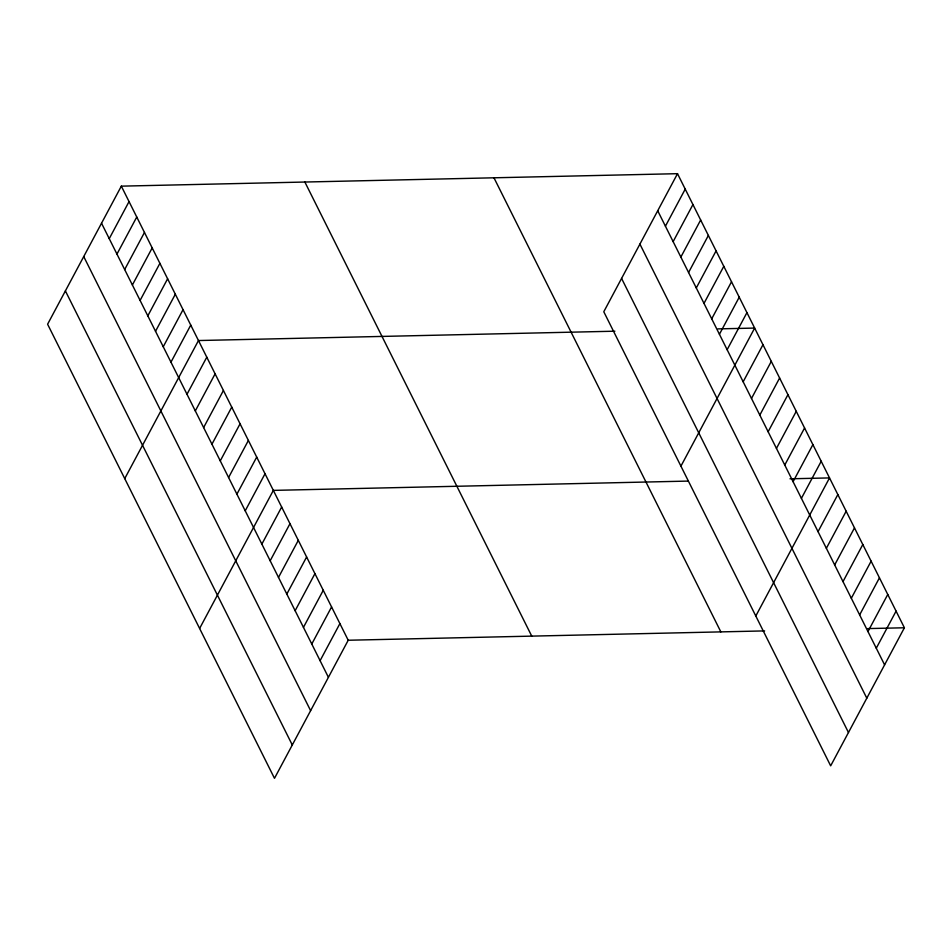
<?xml version="1.0" encoding="UTF-8"?>
<svg xmlns="http://www.w3.org/2000/svg" width="952" height="952" viewBox="0 0 952 952"><rect width="100%" height="100%" fill="white"/><g stroke="black" fill="none" stroke-linecap="round" stroke-linejoin="round"><path stroke-width="1.43" d="M121.332 186.152L47.6 324.227L274.485 778.319L348.218 640.244L121.332 186.152L677.515 173.68L904.4 627.773L830.668 765.848L603.782 311.756L677.515 173.68M109.242 238.678L129.044 201.586M116.953 254.113L136.755 217.032M124.664 269.559L144.466 232.466M132.387 284.993L152.189 247.913M140.099 300.427L159.9 263.347M147.81 315.874L167.611 278.781M155.521 331.308L175.323 294.227M163.244 346.754L183.046 309.662M170.955 362.188L190.757 325.108M124.736 478.618L198.468 340.542L614.885 331.201M186.985 394.283L206.786 357.19M195.303 410.931L215.104 373.838M203.621 427.579L223.422 390.487M211.939 444.227L231.741 407.147M220.269 460.875L240.071 423.795M228.587 477.523L248.389 440.443M236.905 494.171L256.707 457.091M245.223 510.831L265.025 473.739M199.611 628.475L273.343 490.387L688.344 481.081M261.86 544.127L281.661 507.047M270.178 560.776L289.979 523.695M278.496 577.424L298.297 540.343M286.814 594.072L306.615 556.991M295.132 610.732L314.933 573.639M303.45 627.38L323.252 590.288M311.78 644.028L331.582 606.936M320.098 660.676L339.9 623.596M665.424 226.207L685.226 189.115M673.135 241.641L692.937 204.561M680.858 257.076L700.66 219.995M688.57 272.522L708.371 235.441M696.281 287.956L716.082 250.876M703.992 303.402L723.794 266.31M711.715 318.837L731.517 281.756M719.426 334.271L739.228 297.191M727.138 349.717L746.939 312.637M680.93 466.147L754.65 328.071L717.951 328.892M743.167 381.8L762.968 344.719M751.497 398.46L771.298 361.367M759.815 415.108L779.617 378.015M768.133 431.756L787.935 394.675M776.451 448.404L796.253 411.323M784.769 465.052L804.571 427.972M793.087 481.7L812.889 444.62M801.406 498.36L821.207 461.268M755.805 616.003L829.525 477.916L789.993 478.808M818.042 531.656L837.843 494.564M826.36 548.304L846.161 511.224M834.678 564.952L854.479 527.872M843.008 581.601L862.809 544.52M851.326 598.249L871.128 561.168M859.644 614.909L879.446 577.816M867.962 631.557L887.764 594.465M876.28 648.205L896.082 611.124M348.218 640.244L764.623 630.902M867.688 628.594L904.4 627.773M657.713 210.761L884.598 664.853M639.911 244.093L866.808 698.185M621.585 278.436L848.47 732.516M493.969 177.798L720.854 631.89M304.866 182.034L531.751 636.126M101.531 223.232L328.416 677.324M83.728 256.564L310.614 710.656M65.391 290.907L292.288 744.988"/></g></svg>
